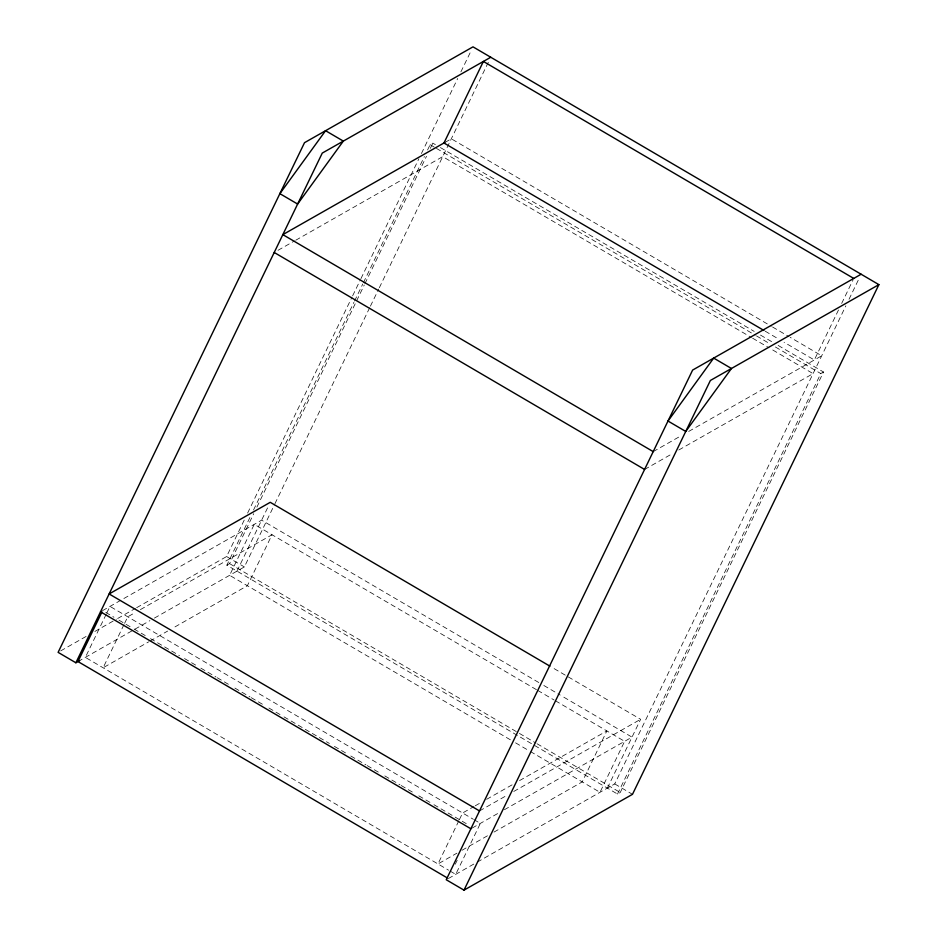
<?xml version="1.0" encoding="UTF-8"?>
<svg xmlns="http://www.w3.org/2000/svg" width="937" height="937" viewBox="0 0 937 937"><rect width="100%" height="100%" fill="white"/><g stroke="black" fill="none" stroke-linecap="round" stroke-linejoin="round"><path stroke-width="0.7" stroke-dasharray="4.68 3.51" d="M106.209 614.239L85.361 657.376L448.624 870.192M106.841 612.939L109.992 606.403L473.255 819.231M123.965 624.651L103.117 667.776L148.667 641.857M124.598 623.339L127.748 616.804L135.35 612.482M136.661 607.68L226.613 556.531L244.44 519.648M247.614 513.066L352.031 297.076M352.663 295.764L360.312 279.952M360.944 278.64L418.874 158.798M421.427 153.527L457.713 78.462M460.899 71.868L470.444 52.121M778.155 345.437L823.518 372.012L620.247 792.491L617.506 794.049L226.848 565.175L250.987 515.245M253.529 509.986L353.893 302.37M354.526 301.058L362.783 283.981M363.415 282.669L424.402 156.526M427.577 149.955L430.118 144.696L432.859 143.138L435.377 144.614M226.848 565.175L229.588 563.617L253.728 513.687M256.902 507.116L355.99 302.136M356.634 300.824L364.247 285.047M364.891 283.735L426.499 156.28M430.317 148.397L432.859 143.138M236.991 571.125L268.404 506.132M154.418 618.092L244.37 566.932L274.295 505.031M274.928 503.708L369.787 307.477M370.42 306.165L378.7 289.041M379.333 287.729L488.845 61.198M458.814 820.824L437.966 863.949L456.951 853.15M459.446 819.524L462.609 812.988L473.993 806.511M455.3 864.172L457.197 860.248M607.363 788.111L640.627 719.3L551.179 666.898M838.486 309.995L814.323 359.984L784.093 342.263M841.672 303.424L853.115 279.741M477.238 862.122L614.731 783.918L845.865 305.802M849.027 299.266L859.217 278.184M617.506 794.049L820.777 373.57L823.518 372.012M445.192 142.295L451.329 138.805L771.315 326.263M278.02 250.308L294.487 240.938M295.752 240.223L442.709 156.643L751.345 337.461M60.659 650.91L87.258 635.79M94.86 631.456L116.399 619.216M117.664 618.49L135.396 608.406M140.409 609.612L272.023 534.746L247.38 585.719L172.713 628.188M77.982 661.557L149.897 620.657M149.932 641.142L167.653 631.069M653.206 451.622L681.082 435.764M688.683 431.442L821.702 355.791L790.207 337.332M644.586 469.46L672.461 453.602M678.798 450.006L813.082 373.629L770.249 348.529M475.258 805.785L481.583 802.189M486.654 799.308L513.23 784.199M519.555 780.591L606.871 730.93L582.24 781.891L493.647 832.279M479.51 810.938L507.421 795.068M513.757 791.46L640.627 719.3M472.154 828.062L499.351 812.59M504.411 809.709L632.006 737.138L561.45 695.804M462.011 850.281L488.587 835.16M448.354 878.543L475.973 862.836M772.568 327.001L788.942 336.594M765.201 331.194L779.057 339.311M440.413 147.566L754.203 331.405M760.504 335.095L771.854 341.747M430.118 144.696L435.155 147.648M436.419 148.386L755.245 335.177M756.51 335.914L770.366 344.043M775.414 346.995L820.777 373.57M752.61 338.198L768.984 347.791M538.775 682.523L261.634 520.152L102.625 610.596L113.963 617.237M543.823 685.474L560.197 695.067M536.444 689.667L254.267 524.345L229.624 575.318L510.548 739.902M537.709 690.405L554.083 699.998M555.348 700.735L624.628 741.331L599.996 792.304L530.705 751.708M226.613 556.531L244.37 566.932M614.731 783.918L632.487 794.318M229.588 563.617L518.173 732.687M519.438 733.425L535.812 743.029M537.077 743.767L620.247 792.491M515.584 742.854L529.44 750.97M474.063 819.699L480.365 823.389L455.722 874.362L449.42 870.66M118.999 620.189L132.855 628.305M134.12 629.043L145.458 635.684M150.494 638.636L179.471 655.619M184.507 658.57L195.845 665.211M200.881 668.163L216.002 677.018M217.267 677.756L229.858 685.134M234.894 688.086L250.015 696.952M251.28 697.69L263.871 705.069M268.907 708.021L282.763 716.137M284.028 716.875L329.379 743.439M334.415 746.391L345.753 753.043M350.789 755.995L365.91 764.85M367.175 765.588L379.766 772.966M384.814 775.918L399.923 784.773M401.188 785.511L413.779 792.889M418.827 795.841L432.683 803.969M433.936 804.707L466.696 823.892"/><path stroke-width="1.41" d="M861.126 274.236L692.63 370.068L446.246 879.749L464.002 890.15L632.487 794.318L878.883 284.637L472.998 46.85L304.513 142.682L58.117 652.363L75.874 662.764L322.269 153.082L490.754 57.251M101.992 611.908L77.982 661.557L447.09 877.805M464.002 890.15L710.387 380.469L878.883 284.637M444.993 142.401L282.845 234.637L653.206 451.622M75.874 662.764L79.68 660.597M853.748 278.43L483.387 61.444L443.962 142.998L763.936 330.456M274.225 252.475L644.586 469.46M549.925 666.16L270.254 502.314L109.137 593.953L479.51 810.938M100.517 611.791L470.889 828.776M325.572 130.7L279.87 193.654L297.626 204.055L343.329 141.1L325.572 130.7M713.689 358.086L667.999 421.041L685.755 431.442L731.457 368.499L713.689 358.086"/></g></svg>
